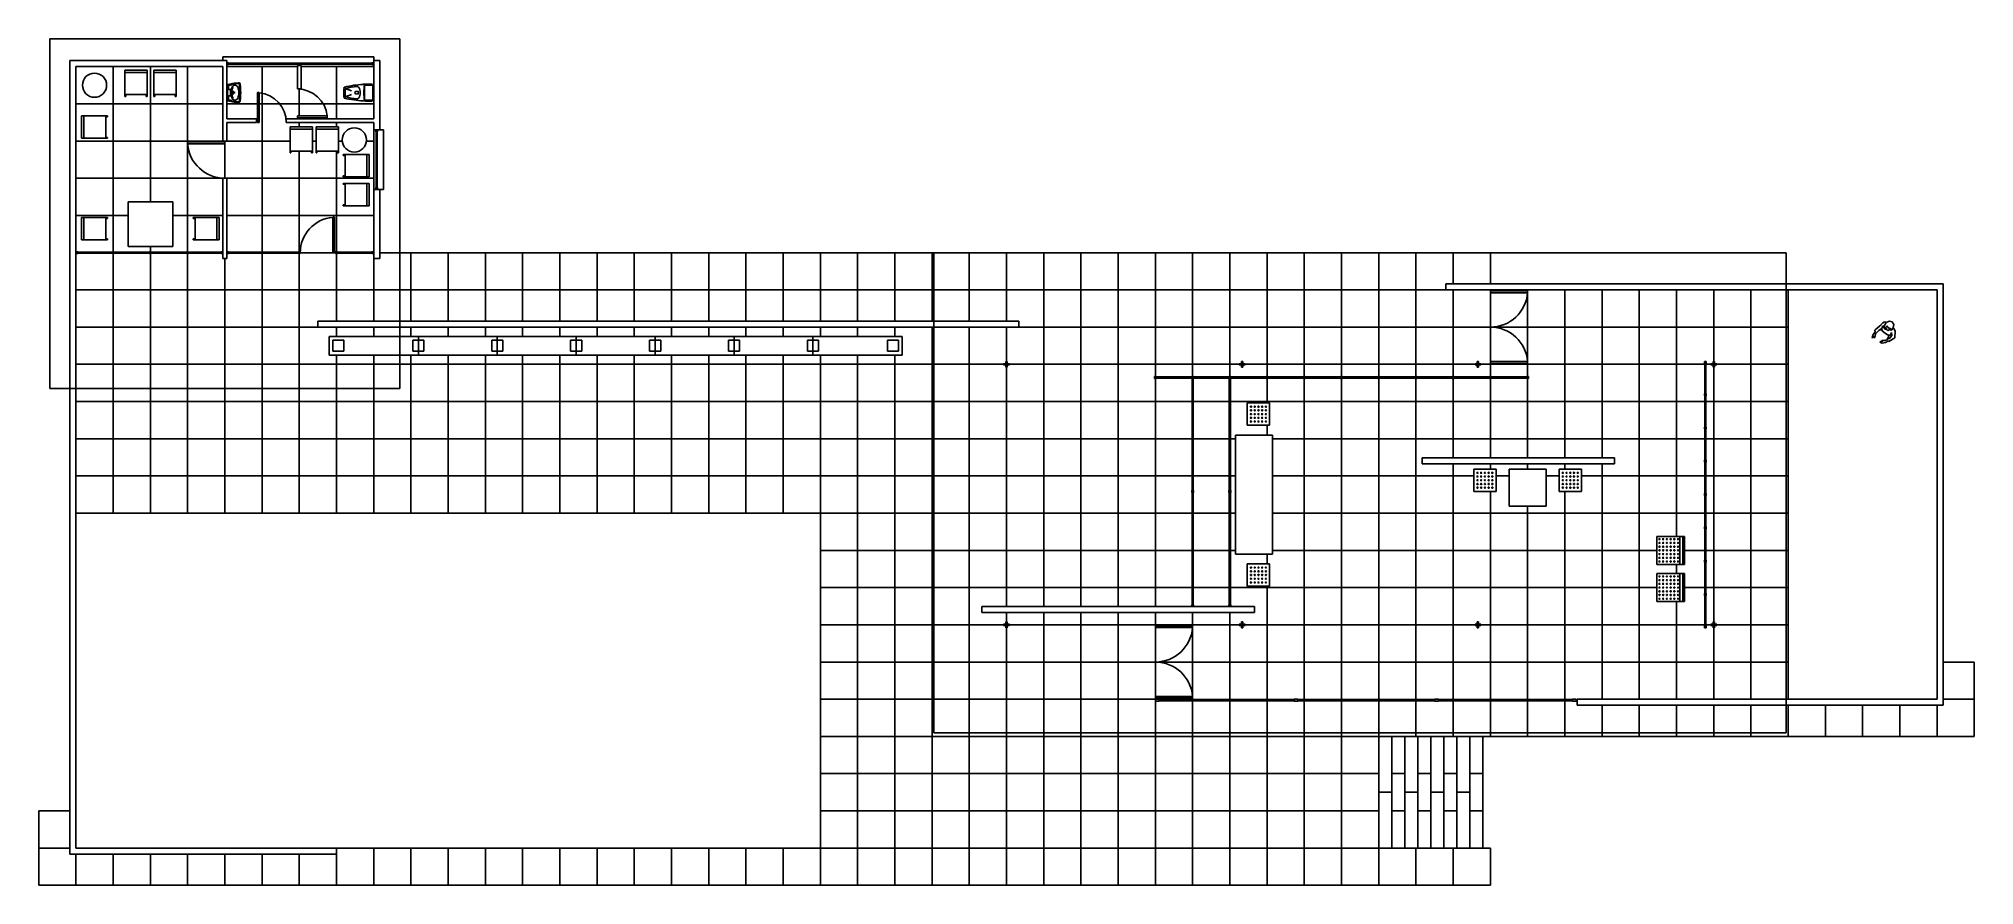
# Model space of a CAD drawing. Header units: metres. Extents: x -0.8 to 51.2, y -0.8 to 21.9.
import ezdxf

# ---------------------------------------------------------------- set-up
doc = ezdxf.new("R2010")
doc.units = ezdxf.units.M
for name, color, linetype, true_color in [('Cancel', 30, 'Continuous', 0xff7f00), ('Columns', 9, 'Continuous', 0xc0c0c0), ('Crystal', 4, 'Continuous', 0x00ffff), ('Doors', 3, 'Continuous', 0x00ff00), ('Flooring', 1, 'Continuous', 0xff0000), ('Furniture', 2, 'Continuous', 0xffff00), ('Projection', 5, 'Continuous', 0x0000ff)]:
    doc.layers.add(name, color=color, linetype=linetype, true_color=true_color)
doc.layers.add('Walls', color=7, linetype='Continuous')

msp = doc.modelspace()

# ---------------------------------------------------------------- linework, layer by layer
at = {"layer": 'Cancel'}
for p, q in [((4.26, 21.265), (4.21, 21.265)), ((4.21, 21.215), (4.21, 21.265)), ((4.26, 21.215), (4.21, 21.215)), ((4.26, 21.215), (4.26, 21.265)), ((8.11, 21.265), (8.16, 21.265)), ((8.11, 21.215), (8.11, 21.265)), ((8.11, 21.215), (8.16, 21.215)), ((8.16, 21.215), (8.16, 21.265)), ((8.215, 19.46), (8.265, 19.46)), ((8.215, 19.41), (8.215, 19.46)), ((8.215, 19.41), (8.265, 19.41)), ((8.265, 19.41), (8.265, 19.46)), ((8.215, 17.91), (8.215, 17.86)), ((8.215, 17.91), (8.265, 17.91)), ((8.215, 17.86), (8.265, 17.86)), ((8.265, 17.91), (8.265, 17.86)), ((0.21, 16.185), (0.16, 16.185)), ((0.16, 16.135), (0.16, 16.185)), ((0.21, 16.135), (0.16, 16.135)), ((0.21, 16.135), (0.21, 16.185)), ((2.135, 16.135), (2.135, 16.185)), ((2.185, 16.185), (2.135, 16.185)), ((2.185, 16.135), (2.135, 16.135)), ((2.185, 16.135), (2.185, 16.185)), ((4.06, 16.135), (4.06, 16.185)), ((4.06, 16.185), (4.11, 16.185)), ((4.06, 16.135), (4.11, 16.135)), ((4.11, 16.135), (4.11, 16.185)), ((4.21, 16.135), (4.21, 16.185)), ((4.26, 16.185), (4.21, 16.185)), ((4.26, 16.135), (4.21, 16.135)), ((4.26, 16.135), (4.26, 16.185)), ((6.135, 16.135), (6.135, 16.185)), ((6.135, 16.185), (6.185, 16.185)), ((6.135, 16.135), (6.185, 16.135)), ((6.185, 16.135), (6.185, 16.185)), ((7.185, 16.185), (7.135, 16.185)), ((7.135, 16.135), (7.135, 16.185)), ((7.185, 16.135), (7.135, 16.135)), ((7.185, 16.135), (7.185, 16.185)), ((8.11, 16.135), (8.11, 16.185)), ((8.11, 16.185), (8.16, 16.185)), ((8.11, 16.135), (8.16, 16.135)), ((8.16, 16.135), (8.16, 16.185)), ((43.96, 13.24), (43.91, 13.24)), ((43.91, 13.19), (43.91, 13.24)), ((43.96, 13.19), (43.91, 13.19)), ((43.96, 13.19), (43.96, 13.24)), ((29.185, 12.83), (29.135, 12.83)), ((29.135, 12.78), (29.135, 12.83)), ((29.185, 12.78), (29.135, 12.78)), ((29.185, 12.78), (29.185, 12.83)), ((30.185, 12.83), (30.135, 12.83)), ((30.135, 12.78), (30.135, 12.83)), ((30.185, 12.78), (30.135, 12.78)), ((30.185, 12.78), (30.185, 12.83)), ((31.185, 12.83), (31.135, 12.83)), ((31.135, 12.78), (31.135, 12.83)), ((31.185, 12.78), (31.135, 12.78)), ((31.185, 12.78), (31.185, 12.83)), ((32.185, 12.83), (32.135, 12.83)), ((32.135, 12.78), (32.135, 12.83)), ((32.185, 12.78), (32.135, 12.78)), ((32.185, 12.78), (32.185, 12.83)), ((33.185, 12.83), (33.135, 12.83)), ((33.135, 12.78), (33.135, 12.83)), ((33.185, 12.78), (33.135, 12.78)), ((33.185, 12.78), (33.185, 12.83)), ((34.185, 12.83), (34.135, 12.83)), ((34.135, 12.78), (34.135, 12.83)), ((34.185, 12.78), (34.135, 12.78)), ((34.185, 12.78), (34.185, 12.83)), ((35.185, 12.83), (35.135, 12.83)), ((35.135, 12.78), (35.135, 12.83)), ((35.185, 12.78), (35.135, 12.78)), ((35.185, 12.78), (35.185, 12.83)), ((36.185, 12.83), (36.135, 12.83)), ((36.135, 12.78), (36.135, 12.83)), ((36.185, 12.78), (36.135, 12.78)), ((36.185, 12.78), (36.185, 12.83)), ((37.185, 12.83), (37.135, 12.83)), ((37.135, 12.78), (37.135, 12.83)), ((37.185, 12.78), (37.135, 12.78)), ((37.185, 12.78), (37.185, 12.83)), ((38.185, 12.83), (38.135, 12.83)), ((38.135, 12.78), (38.135, 12.83)), ((38.185, 12.78), (38.135, 12.78)), ((38.185, 12.78), (38.185, 12.83)), ((39.185, 12.83), (39.135, 12.83)), ((39.135, 12.78), (39.135, 12.83)), ((39.185, 12.78), (39.135, 12.78)), ((39.185, 12.78), (39.185, 12.83)), ((43.91, 12.32), (43.91, 12.37)), ((43.96, 12.37), (43.91, 12.37)), ((43.96, 12.32), (43.91, 12.32)), ((43.96, 12.32), (43.96, 12.37)), ((43.96, 11.475), (43.91, 11.475)), ((43.91, 11.425), (43.91, 11.475)), ((43.96, 11.425), (43.96, 11.475)), ((43.96, 11.425), (43.91, 11.425)), ((43.96, 10.58), (43.91, 10.58)), ((43.91, 10.53), (43.91, 10.58)), ((43.96, 10.53), (43.91, 10.53)), ((43.96, 10.53), (43.96, 10.58)), ((30.135, 9.715), (30.135, 9.765)), ((30.185, 9.765), (30.135, 9.765)), ((30.185, 9.715), (30.135, 9.715)), ((30.185, 9.715), (30.185, 9.765)), ((31.135, 9.715), (31.135, 9.765)), ((31.185, 9.765), (31.135, 9.765)), ((31.185, 9.715), (31.135, 9.715)), ((31.185, 9.715), (31.185, 9.765)), ((43.96, 9.685), (43.91, 9.685)), ((43.91, 9.635), (43.91, 9.685)), ((43.96, 9.635), (43.91, 9.635)), ((43.96, 9.635), (43.96, 9.685)), ((43.96, 8.79), (43.91, 8.79)), ((43.91, 8.74), (43.91, 8.79)), ((43.96, 8.74), (43.91, 8.74)), ((43.96, 8.74), (43.96, 8.79)), ((43.96, 7.895), (43.91, 7.895)), ((43.91, 7.845), (43.91, 7.895)), ((43.96, 7.845), (43.91, 7.845)), ((43.96, 7.845), (43.96, 7.895)), ((43.91, 6.95), (43.91, 7)), ((43.96, 7), (43.91, 7)), ((43.96, 6.95), (43.91, 6.95)), ((43.96, 6.95), (43.96, 7)), ((30.185, 6.7), (30.135, 6.7)), ((30.135, 6.65), (30.135, 6.7)), ((30.185, 6.65), (30.135, 6.65)), ((30.185, 6.65), (30.185, 6.7)), ((31.135, 6.65), (31.135, 6.7)), ((31.185, 6.7), (31.135, 6.7)), ((31.185, 6.65), (31.135, 6.65)), ((31.185, 6.65), (31.185, 6.7)), ((43.91, 6.08), (43.91, 6.13)), ((43.96, 6.13), (43.91, 6.13)), ((43.96, 6.08), (43.91, 6.08)), ((43.96, 6.08), (43.96, 6.13)), ((29.16, 4.11), (29.16, 4.16)), ((29.26, 4.16), (29.16, 4.16)), ((29.26, 4.11), (29.26, 4.16)), ((32.988, 4.16), (32.888, 4.16)), ((32.888, 4.11), (32.888, 4.16)), ((32.988, 4.11), (32.988, 4.16)), ((36.666, 4.11), (36.666, 4.16)), ((36.766, 4.16), (36.666, 4.16)), ((36.766, 4.11), (36.766, 4.16)), ((40.468, 4.16), (40.368, 4.16)), ((40.368, 4.11), (40.368, 4.16)), ((40.468, 4.11), (40.468, 4.16)), ((29.26, 4.11), (29.16, 4.11)), ((32.988, 4.11), (32.888, 4.11)), ((36.766, 4.11), (36.666, 4.11)), ((40.468, 4.11), (40.368, 4.11))]:
    msp.add_line(p, q, dxfattribs=at)
at = {"layer": 'Columns'}
for p, q in [((25.08, 13.177), (25.143, 13.177)), ((25.08, 13.142), (25.08, 13.177)), ((25.143, 13.142), (25.08, 13.142)), ((25.143, 13.177), (25.143, 13.24)), ((25.143, 13.24), (25.178, 13.24)), ((25.143, 13.08), (25.143, 13.142)), ((25.178, 13.08), (25.143, 13.08)), ((25.178, 13.24), (25.178, 13.177)), ((25.178, 13.177), (25.24, 13.177)), ((25.178, 13.142), (25.178, 13.08)), ((25.24, 13.142), (25.178, 13.142)), ((25.24, 13.177), (25.24, 13.142)), ((31.413, 13.142), (31.413, 13.177)), ((31.413, 13.177), (31.476, 13.177)), ((31.476, 13.142), (31.413, 13.142)), ((31.476, 13.24), (31.511, 13.24)), ((31.476, 13.177), (31.476, 13.24)), ((31.476, 13.08), (31.476, 13.142)), ((31.511, 13.08), (31.476, 13.08)), ((31.511, 13.24), (31.511, 13.177)), ((31.511, 13.177), (31.573, 13.177)), ((31.573, 13.142), (31.511, 13.142)), ((31.511, 13.142), (31.511, 13.08)), ((31.573, 13.177), (31.573, 13.142)), ((37.747, 13.142), (37.747, 13.177)), ((37.747, 13.177), (37.809, 13.177)), ((37.809, 13.142), (37.747, 13.142)), ((37.809, 13.24), (37.844, 13.24)), ((37.809, 13.177), (37.809, 13.24)), ((37.809, 13.08), (37.809, 13.142)), ((37.844, 13.08), (37.809, 13.08)), ((37.844, 13.24), (37.844, 13.177)), ((37.844, 13.177), (37.907, 13.177)), ((37.907, 13.142), (37.844, 13.142)), ((37.844, 13.142), (37.844, 13.08)), ((37.907, 13.177), (37.907, 13.142)), ((44.08, 13.142), (44.08, 13.177)), ((44.08, 13.177), (44.143, 13.177)), ((44.143, 13.142), (44.08, 13.142)), ((44.143, 13.24), (44.178, 13.24)), ((44.143, 13.177), (44.143, 13.24)), ((44.143, 13.08), (44.143, 13.142)), ((44.178, 13.08), (44.143, 13.08)), ((44.178, 13.24), (44.178, 13.177)), ((44.178, 13.177), (44.24, 13.177)), ((44.24, 13.142), (44.178, 13.142)), ((44.178, 13.142), (44.178, 13.08)), ((44.24, 13.177), (44.24, 13.142)), ((25.143, 6.24), (25.178, 6.24)), ((25.143, 6.177), (25.143, 6.24)), ((25.178, 6.24), (25.178, 6.177)), ((44.143, 6.177), (44.143, 6.24)), ((44.143, 6.24), (44.178, 6.24)), ((44.178, 6.24), (44.178, 6.177)), ((25.08, 6.177), (25.143, 6.177)), ((25.08, 6.142), (25.08, 6.177)), ((25.143, 6.142), (25.08, 6.142)), ((25.143, 6.08), (25.143, 6.142)), ((25.178, 6.08), (25.143, 6.08)), ((25.178, 6.177), (25.24, 6.177)), ((25.24, 6.142), (25.178, 6.142)), ((25.178, 6.142), (25.178, 6.08)), ((25.24, 6.177), (25.24, 6.142)), ((31.413, 6.177), (31.476, 6.177)), ((31.413, 6.142), (31.413, 6.177)), ((31.476, 6.142), (31.413, 6.142)), ((31.476, 6.177), (31.476, 6.24)), ((31.476, 6.24), (31.511, 6.24)), ((31.476, 6.08), (31.476, 6.142)), ((31.511, 6.08), (31.476, 6.08)), ((31.511, 6.24), (31.511, 6.177)), ((31.511, 6.177), (31.573, 6.177)), ((31.511, 6.142), (31.511, 6.08)), ((31.573, 6.142), (31.511, 6.142)), ((31.573, 6.177), (31.573, 6.142)), ((37.747, 6.177), (37.809, 6.177)), ((37.747, 6.142), (37.747, 6.177)), ((37.809, 6.142), (37.747, 6.142)), ((37.809, 6.177), (37.809, 6.24)), ((37.809, 6.24), (37.844, 6.24)), ((37.809, 6.08), (37.809, 6.142)), ((37.844, 6.08), (37.809, 6.08)), ((37.844, 6.24), (37.844, 6.177)), ((37.844, 6.177), (37.907, 6.177)), ((37.907, 6.142), (37.844, 6.142)), ((37.844, 6.142), (37.844, 6.08)), ((37.907, 6.177), (37.907, 6.142)), ((44.08, 6.177), (44.143, 6.177)), ((44.08, 6.142), (44.08, 6.177)), ((44.143, 6.142), (44.08, 6.142)), ((44.143, 6.08), (44.143, 6.142)), ((44.178, 6.08), (44.143, 6.08)), ((44.178, 6.177), (44.24, 6.177)), ((44.178, 6.142), (44.178, 6.08)), ((44.24, 6.142), (44.178, 6.142)), ((44.24, 6.177), (44.24, 6.142))]:
    msp.add_line(p, q, dxfattribs=at)
at = {"layer": 'Crystal'}
for p, q in [((4.26, 21.255), (8.11, 21.255)), ((4.26, 21.225), (8.11, 21.225)), ((8.225, 17.91), (8.225, 19.41)), ((8.255, 17.91), (8.255, 19.41)), ((0.21, 16.175), (2.135, 16.175)), ((0.21, 16.145), (2.135, 16.145)), ((4.06, 16.175), (2.185, 16.175)), ((4.06, 16.145), (2.185, 16.145)), ((4.26, 16.175), (6.135, 16.175)), ((4.26, 16.145), (6.135, 16.145)), ((8.11, 16.175), (7.185, 16.175)), ((8.11, 16.145), (7.185, 16.145)), ((43.92, 13.19), (43.92, 12.37)), ((43.95, 13.19), (43.95, 12.37)), ((29.185, 12.82), (30.135, 12.82)), ((29.185, 12.79), (30.135, 12.79)), ((30.145, 12.78), (30.145, 9.765)), ((30.175, 12.78), (30.175, 9.765)), ((30.185, 12.82), (31.135, 12.82)), ((30.185, 12.79), (31.135, 12.79)), ((31.145, 12.78), (31.145, 9.765)), ((31.175, 12.78), (31.175, 9.765)), ((31.185, 12.82), (32.135, 12.82)), ((31.185, 12.79), (32.135, 12.79)), ((32.185, 12.82), (33.135, 12.82)), ((32.185, 12.79), (33.135, 12.79)), ((33.185, 12.82), (34.135, 12.82)), ((33.185, 12.79), (34.135, 12.79)), ((34.185, 12.82), (35.135, 12.82)), ((34.185, 12.79), (35.135, 12.79)), ((35.185, 12.82), (36.135, 12.82)), ((35.185, 12.79), (36.135, 12.79)), ((36.185, 12.82), (37.135, 12.82)), ((36.185, 12.79), (37.135, 12.79)), ((37.185, 12.82), (38.135, 12.82)), ((37.185, 12.79), (38.135, 12.79)), ((38.185, 12.82), (39.135, 12.82)), ((38.185, 12.79), (39.135, 12.79)), ((43.92, 11.475), (43.92, 12.32)), ((43.95, 11.475), (43.95, 12.32)), ((43.92, 10.58), (43.92, 11.425)), ((43.95, 10.58), (43.95, 11.425)), ((43.92, 9.685), (43.92, 10.53)), ((43.95, 9.685), (43.95, 10.53)), ((30.145, 9.715), (30.145, 6.7)), ((30.175, 9.715), (30.175, 6.7)), ((31.145, 9.715), (31.145, 6.7)), ((31.175, 9.715), (31.175, 6.7)), ((43.92, 8.79), (43.92, 9.635)), ((43.95, 8.79), (43.95, 9.635)), ((43.92, 7.895), (43.92, 8.74)), ((43.95, 7.895), (43.95, 8.74)), ((43.92, 7), (43.92, 7.845)), ((43.95, 7), (43.95, 7.845)), ((43.92, 6.13), (43.92, 6.95)), ((43.95, 6.13), (43.95, 6.95)), ((29.16, 4.16), (29.16, 4.11)), ((29.26, 4.15), (32.888, 4.15)), ((29.26, 4.12), (32.888, 4.12)), ((32.988, 4.15), (36.666, 4.15)), ((32.988, 4.12), (36.666, 4.12)), ((36.766, 4.15), (40.368, 4.15)), ((36.766, 4.12), (40.368, 4.12))]:
    msp.add_line(p, q, dxfattribs=at)
at = {"layer": 'Doors'}
for p, q in [((5.035, 19.66), (5.035, 20.46)), ((5.085, 20.46), (5.035, 20.46)), ((5.085, 19.66), (5.085, 20.46)), ((6.91, 19.835), (6.11, 19.835)), ((6.11, 19.785), (6.11, 19.835)), ((6.91, 19.785), (6.11, 19.785)), ((6.91, 19.835), (6.91, 19.785)), ((5.035, 19.66), (5.085, 19.66)), ((3.16, 19.136), (4.16, 19.136)), ((3.16, 19.086), (3.16, 19.136)), ((3.16, 19.086), (4.16, 19.086)), ((4.16, 19.086), (4.16, 19.136)), ((7.06, 17.11), (7.06, 16.16)), ((7.11, 17.11), (7.06, 17.11)), ((7.11, 17.11), (7.11, 16.16)), ((7.06, 16.16), (7.11, 16.16)), ((38.16, 15.135), (39.16, 15.135)), ((38.16, 15.135), (38.16, 15.085)), ((38.16, 15.085), (39.16, 15.085)), ((39.16, 15.085), (39.16, 15.135)), ((48.491, 14.078), (48.623, 14.191)), ((48.494, 14.03), (48.491, 14.078)), ((48.596, 14.067), (48.527, 13.993)), ((48.684, 14.13), (48.596, 14.067)), ((48.623, 14.191), (48.646, 14.21)), ((48.689, 14.074), (48.627, 14.085)), ((48.646, 14.21), (48.649, 14.219)), ((48.649, 14.219), (48.701, 14.277)), ((48.698, 14.047), (48.67, 14.12)), ((48.693, 14.191), (48.684, 14.13)), ((48.709, 14.144), (48.693, 14.191)), ((48.698, 14.047), (48.803, 13.967)), ((48.701, 14.277), (48.747, 14.299)), ((48.744, 14.199), (48.709, 14.144)), ((48.736, 14.145), (48.744, 14.199)), ((48.756, 14.106), (48.736, 14.145)), ((48.744, 14.199), (48.766, 14.24)), ((48.747, 14.299), (48.806, 14.283)), ((48.771, 14.106), (48.756, 14.106)), ((48.766, 14.24), (48.794, 14.277)), ((48.769, 14.137), (48.767, 14.118)), ((48.767, 14.118), (48.771, 14.106)), ((48.787, 14.159), (48.769, 14.137)), ((48.792, 14.12), (48.78, 14.152)), ((48.802, 14.174), (48.787, 14.159)), ((48.806, 14.094), (48.792, 14.12)), ((48.823, 14.193), (48.802, 14.174)), ((48.806, 14.283), (48.812, 14.296)), ((48.822, 14.076), (48.806, 14.094)), ((48.812, 14.296), (48.885, 14.32)), ((48.838, 14.073), (48.822, 14.076)), ((48.828, 14.186), (48.823, 14.193)), ((48.841, 14.15), (48.828, 14.186)), ((48.857, 14.077), (48.838, 14.073)), ((48.869, 14.127), (48.841, 14.15)), ((48.874, 14.09), (48.857, 14.077)), ((48.895, 14.121), (48.869, 14.127)), ((48.902, 14.103), (48.874, 14.09)), ((48.885, 14.32), (48.953, 14.302)), ((48.908, 14.134), (48.895, 14.121)), ((48.91, 14.1), (48.908, 14.134)), ((48.909, 14.08), (48.91, 14.1)), ((48.921, 14.074), (48.909, 14.08)), ((48.949, 14.091), (48.921, 14.074)), ((48.982, 14.143), (48.949, 14.091)), ((48.953, 14.302), (48.996, 14.234)), ((48.996, 14.234), (48.981, 14.151)), ((48.981, 14.151), (48.99, 14.13)), ((48.99, 14.13), (49.031, 14.064)), ((49.031, 14.064), (49.021, 13.871)), ((48.413, 13.877), (48.446, 13.962)), ((48.427, 13.865), (48.413, 13.877)), ((48.48, 13.912), (48.427, 13.865)), ((48.446, 13.962), (48.494, 14.03)), ((48.474, 13.876), (48.48, 13.912)), ((48.486, 13.882), (48.474, 13.876)), ((48.518, 14.006), (48.486, 13.882)), ((48.527, 13.993), (48.518, 14.006)), ((48.619, 13.755), (48.638, 13.769)), ((48.689, 13.725), (48.619, 13.755)), ((48.638, 13.769), (48.701, 13.779)), ((48.674, 13.795), (48.673, 13.804)), ((48.673, 13.804), (48.744, 13.796)), ((48.701, 13.779), (48.674, 13.795)), ((48.772, 13.745), (48.689, 13.725)), ((48.744, 13.796), (48.807, 13.819)), ((48.833, 13.782), (48.772, 13.745)), ((48.803, 13.967), (48.872, 13.934)), ((48.889, 13.862), (48.812, 13.828)), ((48.812, 13.828), (48.827, 13.801)), ((48.851, 13.889), (48.827, 13.845)), ((48.866, 13.772), (48.833, 13.782)), ((48.852, 13.934), (48.851, 13.889)), ((49.021, 13.871), (48.866, 13.772)), ((48.872, 13.934), (48.916, 13.964)), ((48.944, 13.93), (48.889, 13.862)), ((48.916, 13.964), (48.938, 14.016)), ((48.938, 14.016), (48.944, 13.93)), ((38.16, 13.235), (39.16, 13.235)), ((38.16, 13.185), (38.16, 13.235)), ((38.16, 13.185), (39.16, 13.185)), ((39.16, 13.235), (39.16, 13.185)), ((29.16, 6.135), (30.16, 6.135)), ((29.16, 6.135), (29.16, 6.085)), ((29.16, 6.085), (30.16, 6.085)), ((30.16, 6.085), (30.16, 6.135)), ((29.16, 4.235), (30.16, 4.235)), ((29.16, 4.185), (29.16, 4.235)), ((29.16, 4.185), (30.16, 4.185)), ((30.16, 4.235), (30.16, 4.185))]:
    msp.add_line(p, q, dxfattribs=at)
for centre, radius, start, end in [((5.003, 19.657), 0.807, 0.2101, 84.1588), ((6.107, 19.753), 0.807, 5.8412, 89.7899), ((4.162, 19.167), 1.006, 184.5923, 269.87), ((7.141, 16.157), 0.956, 94.8516, 179.855), ((38.158, 15.166), 1.006, 270.13, 355.4077), ((38.158, 13.154), 1.006, 4.5923, 89.87), ((29.158, 6.166), 1.006, 270.13, 355.4077), ((29.158, 4.154), 1.006, 4.5923, 89.87)]:
    msp.add_arc(centre, radius, start, end, dxfattribs=at)
at = {"layer": 'Flooring'}
for p, q in [((1.16, 16.175), (1.16, 21.16)), ((2.16, 17.523), (2.16, 21.16)), ((3.16, 16.175), (3.16, 21.16)), ((4.21, 21.16), (6.11, 21.16)), ((5.16, 9.16), (5.16, 21.16)), ((6.21, 21.16), (8.16, 21.16)), ((7.16, 19.76), (7.16, 21.16)), ((6.16, 20.56), (6.16, 19.835)), ((4.11, 20.16), (0.16, 20.16)), ((5.035, 20.16), (4.21, 20.16)), ((8.16, 20.16), (5.085, 20.16)), ((6.16, 19.785), (6.16, 19.76)), ((6.16, 19.539), (6.16, 19.66)), ((7.16, 19.539), (7.16, 19.66)), ((8.16, 19.46), (8.16, 17.86)), ((4.11, 19.16), (0.16, 19.16)), ((4.16, 19.16), (4.16, 18.16)), ((5.912, 19.16), (4.21, 19.16)), ((6.16, 16.185), (6.16, 18.889)), ((6.611, 19.16), (6.512, 19.16)), ((7.16, 16.185), (7.16, 18.889)), ((7.315, 19.16), (7.211, 19.16)), ((8.16, 19.16), (7.962, 19.16)), ((4.11, 18.16), (0.16, 18.16)), ((8.16, 18.16), (4.21, 18.16)), ((4.11, 17.16), (2.76, 17.16)), ((8.16, 17.16), (4.21, 17.16)), ((1.56, 17.16), (0.16, 17.16)), ((1.16, 9.16), (1.16, 16.145)), ((2.16, 16.185), (2.16, 16.323)), ((2.16, 9.16), (2.16, 16.135)), ((3.16, 9.16), (3.16, 16.145)), ((6.16, 9.16), (6.16, 16.135)), ((7.135, 16.16), (6.185, 16.16)), ((7.16, 14.32), (7.16, 16.135)), ((38.16, 16.16), (8.32, 16.16)), ((9.16, 14.32), (9.16, 16.16)), ((10.16, 14.32), (10.16, 16.16)), ((11.16, 14.32), (11.16, 16.16)), ((12.16, 14.32), (12.16, 16.16)), ((13.16, 14.32), (13.16, 16.16)), ((14.16, 14.32), (14.16, 16.16)), ((15.16, 14.32), (15.16, 16.16)), ((16.16, 14.32), (16.16, 16.16)), ((17.16, 14.32), (17.16, 16.16)), ((18.16, 14.32), (18.16, 16.16)), ((19.16, 14.32), (19.16, 16.16)), ((20.16, 14.32), (20.16, 16.16)), ((21.16, 14.32), (21.16, 16.16)), ((22.16, 14.32), (22.16, 16.16)), ((23.16, 14.32), (23.16, 16.16)), ((24.16, 14.32), (24.16, 16.16)), ((25.16, 14.32), (25.16, 16.16)), ((26.16, 6.65), (26.16, 16.16)), ((27.16, 6.65), (27.16, 16.16)), ((28.16, 6.65), (28.16, 16.16)), ((29.16, 12.83), (29.16, 16.16)), ((30.16, 12.83), (30.16, 16.16)), ((31.16, 12.83), (31.16, 16.16)), ((32.16, 12.83), (32.16, 16.16)), ((33.16, 12.83), (33.16, 16.16)), ((34.16, 12.83), (34.16, 16.16)), ((35.16, 12.83), (35.16, 16.16)), ((36.16, 12.83), (36.16, 16.16)), ((37.16, 15.32), (37.16, 16.16)), ((38.16, 15.32), (38.16, 16.16)), ((4.16, 9.16), (4.16, 16)), ((8.16, 14.32), (8.16, 16)), ((36.96, 15.16), (0.16, 15.16)), ((37.16, 12.83), (37.16, 15.16)), ((38.16, 12.83), (38.16, 15.16)), ((39.16, 12.83), (39.16, 15.16)), ((40.16, 10.65), (40.16, 15.16)), ((41.16, 10.65), (41.16, 15.16)), ((42.16, 4.16), (42.16, 15.16)), ((43.16, 8.535), (43.16, 15.16)), ((44.16, 4.16), (44.16, 15.16)), ((45.16, 4.16), (45.16, 15.16)), ((46.16, 4.16), (46.16, 15.16)), ((6.66, 14.16), (0.16, 14.16)), ((7.16, 13.91), (7.16, 14.16)), ((8.16, 13.91), (8.16, 14.16)), ((9.16, 13.91), (9.16, 14.16)), ((10.16, 13.91), (10.16, 14.16)), ((11.16, 13.91), (11.16, 14.16)), ((12.16, 13.91), (12.16, 14.16)), ((13.16, 13.91), (13.16, 14.16)), ((14.16, 13.91), (14.16, 14.16)), ((15.16, 13.91), (15.16, 14.16)), ((16.16, 13.91), (16.16, 14.16)), ((17.16, 13.91), (17.16, 14.16)), ((18.16, 13.91), (18.16, 14.16)), ((19.16, 13.91), (19.16, 14.16)), ((20.16, 13.91), (20.16, 14.16)), ((21.16, 13.91), (21.16, 14.16)), ((22.16, 13.91), (22.16, 14.16)), ((23.16, -0.84), (23.16, 14.16)), ((24.16, -0.84), (24.16, 14.16)), ((25.16, 6.65), (25.16, 14.16)), ((25.49, 14.16), (46.16, 14.16)), ((0.16, 13.16), (43.92, 13.16)), ((7.16, 9.16), (7.16, 13.41)), ((8.16, 9.16), (8.16, 13.41)), ((9.16, 9.16), (9.16, 13.41)), ((10.16, 9.16), (10.16, 13.41)), ((11.16, 9.16), (11.16, 13.41)), ((12.16, 9.16), (12.16, 13.41)), ((13.16, 9.16), (13.16, 13.41)), ((14.16, 9.16), (14.16, 13.41)), ((15.16, 9.16), (15.16, 13.41)), ((16.16, 9.16), (16.16, 13.41)), ((17.16, 9.16), (17.16, 13.41)), ((18.16, 9.16), (18.16, 13.41)), ((19.16, 9.16), (19.16, 13.41)), ((20.16, -0.84), (20.16, 13.41)), ((21.16, -0.84), (21.16, 13.41)), ((22.16, -0.84), (22.16, 13.41)), ((43.95, 13.16), (46.16, 13.16)), ((29.16, 6.65), (29.16, 12.78)), ((32.16, 12.122), (32.16, 12.78)), ((33.16, 4.16), (33.16, 12.78)), ((34.16, 4.16), (34.16, 12.78)), ((35.16, 4.16), (35.16, 12.78)), ((36.16, 4.16), (36.16, 12.78)), ((37.16, 10.65), (37.16, 12.78)), ((38.16, 10.65), (38.16, 12.78)), ((39.16, 10.65), (39.16, 12.78)), ((0.16, 12.16), (30.145, 12.16)), ((30.175, 12.16), (31.145, 12.16)), ((31.175, 12.16), (43.92, 12.16)), ((43.95, 12.16), (46.16, 12.16)), ((32.16, 11.26), (32.16, 11.522)), ((0.16, 11.16), (30.145, 11.16)), ((30.175, 11.16), (31.145, 11.16)), ((31.175, 11.16), (31.309, 11.16)), ((32.309, 11.16), (43.92, 11.16)), ((43.95, 11.16), (46.16, 11.16)), ((37.16, 4.16), (37.16, 10.49)), ((38.16, 10.345), (38.16, 10.49)), ((39.16, 10.345), (39.16, 10.49)), ((40.16, 10.345), (40.16, 10.49)), ((41.16, 4.16), (41.16, 10.49)), ((0.16, 10.16), (30.145, 10.16)), ((30.175, 10.16), (31.145, 10.16)), ((31.175, 10.16), (31.309, 10.16)), ((32.309, 10.16), (37.713, 10.16)), ((38.313, 10.16), (38.66, 10.16)), ((39.66, 10.16), (40.007, 10.16)), ((40.607, 10.16), (43.92, 10.16)), ((43.95, 10.16), (46.16, 10.16)), ((38.16, 4.16), (38.16, 9.745)), ((40.16, 4.16), (40.16, 9.745)), ((0.16, 9.16), (30.145, 9.16)), ((30.175, 9.16), (31.145, 9.16)), ((31.175, 9.16), (31.309, 9.16)), ((32.309, 9.16), (43.92, 9.16)), ((39.16, 4.16), (39.16, 9.345)), ((43.95, 9.16), (46.16, 9.16)), ((20.16, 8.16), (30.145, 8.16)), ((30.175, 8.16), (31.145, 8.16)), ((31.175, 8.16), (31.309, 8.16)), ((32.16, 7.798), (32.16, 8.06)), ((32.309, 8.16), (42.627, 8.16)), ((43.377, 8.16), (43.92, 8.16)), ((43.95, 8.16), (46.16, 8.16)), ((43.16, 7.535), (43.16, 7.785)), ((20.16, 7.16), (30.145, 7.16)), ((30.175, 7.16), (31.145, 7.16)), ((31.175, 7.16), (42.627, 7.16)), ((32.16, 4.16), (32.16, 7.198)), ((43.16, 4.16), (43.16, 6.785)), ((43.377, 7.16), (43.92, 7.16)), ((43.95, 7.16), (46.16, 7.16)), ((25.16, -0.84), (25.16, 6.49)), ((26.16, -0.84), (26.16, 6.49)), ((27.16, -0.84), (27.16, 6.49)), ((28.16, -0.84), (28.16, 6.49)), ((29.16, 4.16), (29.16, 6.49)), ((30.16, 4.16), (30.16, 6.49)), ((31.16, 4.16), (31.16, 6.49)), ((20.16, 6.16), (43.92, 6.16)), ((43.95, 6.16), (46.16, 6.16)), ((20.16, 5.16), (46.16, 5.16)), ((50.32, 5.16), (51.16, 5.16)), ((51.16, 5.16), (51.16, 3.16)), ((29.16, 4.16), (20.16, 4.16)), ((50.32, 4.16), (51.16, 4.16)), ((29.16, 4.11), (29.16, -0.84)), ((30.16, -0.84), (30.16, 4.11)), ((31.16, -0.84), (31.16, 4.11)), ((32.16, -0.84), (32.16, 4.11)), ((33.16, -0.84), (33.16, 4.11)), ((34.16, -0.84), (34.16, 4.11)), ((35.16, -0.84), (35.16, 4.11)), ((36.16, 3.16), (36.16, 4.11)), ((37.16, 3.16), (37.16, 4.11)), ((38.16, 3.16), (38.16, 4.11)), ((39.16, 3.16), (39.16, 4.11)), ((40.16, 3.16), (40.16, 4.11)), ((41.16, 4), (41.16, 3.16)), ((42.16, 4), (42.16, 3.16)), ((43.16, 4), (43.16, 3.16)), ((44.16, 4), (44.16, 3.16)), ((45.16, 4), (45.16, 3.16)), ((46.16, 4), (46.16, 3.16)), ((47.16, 4), (47.16, 3.16)), ((48.16, 4), (48.16, 3.16)), ((49.16, 4), (49.16, 3.16)), ((50.16, 4), (50.16, 3.16)), ((51.16, 3.16), (20.16, 3.16)), ((35.51, 0.16), (35.51, 3.16)), ((35.86, 0.16), (35.86, 3.16)), ((36.21, 0.16), (36.21, 3.16)), ((36.56, 0.16), (36.56, 3.16)), ((36.91, 0.16), (36.91, 3.16)), ((37.26, 0.16), (37.26, 3.16)), ((37.61, 0.16), (37.61, 3.16)), ((37.96, 0.16), (37.96, 3.16)), ((35.16, 2.16), (20.16, 2.16)), ((35.86, 2.16), (35.51, 2.16)), ((36.56, 2.16), (36.21, 2.16)), ((37.26, 2.16), (36.91, 2.16)), ((37.96, 2.16), (37.61, 2.16)), ((35.51, 1.66), (35.16, 1.66)), ((36.21, 1.66), (35.86, 1.66)), ((36.91, 1.66), (36.56, 1.66)), ((37.61, 1.66), (37.26, 1.66)), ((-0.84, -0.84), (-0.84, 1.16)), ((-0.84, 1.16), (0, 1.16)), ((35.16, 1.16), (20.16, 1.16)), ((35.86, 1.16), (35.51, 1.16)), ((36.56, 1.16), (36.21, 1.16)), ((37.26, 1.16), (36.91, 1.16)), ((37.96, 1.16), (37.61, 1.16)), ((0, 0.16), (-0.84, 0.16)), ((0.16, 0), (0.16, -0.84)), ((1.16, 0), (1.16, -0.84)), ((2.16, 0), (2.16, -0.84)), ((3.16, 0), (3.16, -0.84)), ((4.16, 0), (4.16, -0.84)), ((5.16, 0), (5.16, -0.84)), ((6.16, 0), (6.16, -0.84)), ((7.16, 0.16), (38.16, 0.16)), ((7.16, 0.16), (7.16, -0.84)), ((8.16, 0.16), (8.16, -0.84)), ((9.16, 0.16), (9.16, -0.84)), ((10.16, 0.16), (10.16, -0.84)), ((11.16, 0.16), (11.16, -0.84)), ((12.16, 0.16), (12.16, -0.84)), ((13.16, 0.16), (13.16, -0.84)), ((14.16, 0.16), (14.16, -0.84)), ((15.16, 0.16), (15.16, -0.84)), ((16.16, 0.16), (16.16, -0.84)), ((17.16, 0.16), (17.16, -0.84)), ((18.16, 0.16), (18.16, -0.84)), ((19.16, 0.16), (19.16, -0.84)), ((36.16, 0.16), (36.16, -0.84)), ((37.16, 0.16), (37.16, -0.84)), ((38.16, 0.16), (38.16, -0.84)), ((38.16, -0.84), (-0.84, -0.84))]:
    msp.add_line(p, q, dxfattribs=at)
at = {"layer": 'Furniture'}
for p, q in [((1.476, 21.06), (2.076, 21.06)), ((1.476, 20.36), (1.476, 21.06)), ((1.476, 20.998), (2.076, 20.998)), ((2.076, 21.06), (2.076, 20.36)), ((2.252, 21.06), (2.852, 21.06)), ((2.252, 20.36), (2.252, 21.06)), ((2.252, 20.998), (2.852, 20.998)), ((2.852, 21.06), (2.852, 20.36)), ((2.076, 20.41), (1.476, 20.41)), ((1.501, 20.36), (1.476, 20.36)), ((1.501, 20.36), (1.501, 20.41)), ((2.051, 20.41), (2.051, 20.36)), ((2.076, 20.36), (2.051, 20.36)), ((2.852, 20.41), (2.252, 20.41)), ((2.277, 20.36), (2.252, 20.36)), ((2.277, 20.36), (2.277, 20.41)), ((2.827, 20.41), (2.827, 20.36)), ((2.852, 20.36), (2.827, 20.36)), ((4.235, 20.677), (4.235, 20.46)), ((4.235, 20.243), (4.235, 20.46)), ((4.41, 20.716), (4.238, 20.68)), ((4.415, 20.697), (4.239, 20.66)), ((4.259, 20.636), (4.259, 20.561)), ((4.259, 20.284), (4.259, 20.359)), ((4.356, 20.669), (4.269, 20.649)), ((4.272, 20.548), (4.302, 20.548)), ((4.272, 20.372), (4.302, 20.372)), ((4.373, 20.46), (4.333, 20.46)), ((4.386, 20.46), (4.381, 20.46)), ((4.383, 20.511), (4.383, 20.47)), ((4.383, 20.462), (4.383, 20.458)), ((4.383, 20.45), (4.383, 20.409)), ((4.434, 20.46), (4.394, 20.46)), ((4.527, 20.727), (4.41, 20.716)), ((4.518, 20.706), (4.412, 20.696)), ((7.355, 20.46), (7.355, 20.576)), ((7.355, 20.46), (7.355, 20.344)), ((7.395, 20.565), (7.395, 20.46)), ((7.395, 20.355), (7.395, 20.46)), ((7.397, 20.571), (7.562, 20.509)), ((7.397, 20.349), (7.562, 20.411)), ((7.742, 20.499), (7.683, 20.489)), ((7.742, 20.421), (7.683, 20.431)), ((7.742, 20.499), (7.742, 20.46)), ((7.742, 20.421), (7.742, 20.46)), ((7.912, 20.636), (7.912, 20.46)), ((7.912, 20.284), (7.912, 20.46)), ((7.931, 20.656), (8.135, 20.66)), ((8.135, 20.657), (8.135, 20.46)), ((8.135, 20.263), (8.135, 20.46)), ((1.01, 19.833), (0.31, 19.833)), ((0.31, 19.833), (0.31, 19.233)), ((0.372, 19.833), (0.372, 19.233)), ((0.96, 19.233), (0.96, 19.833)), ((1.01, 19.808), (0.96, 19.808)), ((1.01, 19.808), (1.01, 19.833)), ((4.41, 20.204), (4.238, 20.24)), ((4.415, 20.223), (4.239, 20.26)), ((4.356, 20.251), (4.269, 20.271)), ((4.527, 20.193), (4.41, 20.204)), ((4.518, 20.214), (4.412, 20.224)), ((7.931, 20.264), (8.135, 20.26)), ((0.96, 19.258), (1.01, 19.258)), ((1.01, 19.233), (1.01, 19.258)), ((6.512, 19.539), (5.912, 19.539)), ((5.912, 19.539), (5.912, 18.839)), ((6.512, 19.476), (5.912, 19.476)), ((6.512, 18.839), (6.512, 19.539)), ((7.211, 19.539), (6.611, 19.539)), ((6.611, 19.539), (6.611, 18.839)), ((7.211, 19.476), (6.611, 19.476)), ((7.211, 18.839), (7.211, 19.539)), ((0.31, 19.233), (1.01, 19.233)), ((5.912, 18.889), (6.512, 18.889)), ((5.912, 18.839), (5.937, 18.839)), ((5.937, 18.889), (5.937, 18.839)), ((6.487, 18.839), (6.487, 18.889)), ((6.487, 18.839), (6.512, 18.839)), ((6.611, 18.889), (7.211, 18.889)), ((6.611, 18.839), (6.636, 18.839)), ((6.636, 18.889), (6.636, 18.839)), ((7.186, 18.839), (7.186, 18.889)), ((7.186, 18.839), (7.211, 18.839)), ((7.339, 18.798), (8.039, 18.798)), ((7.339, 18.773), (7.339, 18.798)), ((7.339, 18.773), (7.389, 18.773)), ((7.389, 18.198), (7.389, 18.798)), ((7.976, 18.798), (7.976, 18.198)), ((8.039, 18.798), (8.039, 18.198)), ((7.389, 18.223), (7.339, 18.223)), ((7.339, 18.198), (7.339, 18.223)), ((8.039, 18.198), (7.339, 18.198)), ((7.339, 17.997), (7.339, 18.022)), ((7.339, 18.022), (8.039, 18.022)), ((7.339, 17.997), (7.389, 17.997)), ((7.389, 17.422), (7.389, 18.022)), ((7.976, 18.022), (7.976, 17.422)), ((8.039, 18.022), (8.039, 17.422)), ((1.56, 17.523), (1.56, 16.323)), ((2.76, 17.523), (1.56, 17.523)), ((2.76, 16.323), (2.76, 17.523)), ((7.339, 17.422), (7.339, 17.447)), ((7.389, 17.447), (7.339, 17.447)), ((8.039, 17.422), (7.339, 17.422)), ((0.31, 17.103), (0.31, 16.503)), ((1.01, 17.103), (0.31, 17.103)), ((0.372, 17.103), (0.372, 16.503)), ((0.96, 16.503), (0.96, 17.103)), ((1.01, 17.078), (0.96, 17.078)), ((1.01, 17.078), (1.01, 17.103)), ((3.31, 17.078), (3.31, 17.103)), ((3.31, 17.103), (4.01, 17.103)), ((3.31, 17.078), (3.36, 17.078)), ((3.36, 16.503), (3.36, 17.103)), ((3.947, 17.103), (3.947, 16.503)), ((4.01, 17.103), (4.01, 16.503)), ((0.31, 16.503), (1.01, 16.503)), ((0.96, 16.528), (1.01, 16.528)), ((1.01, 16.503), (1.01, 16.528)), ((1.56, 16.323), (2.76, 16.323)), ((3.31, 16.503), (3.31, 16.528)), ((3.36, 16.528), (3.31, 16.528)), ((4.01, 16.503), (3.31, 16.503)), ((22.36, 13.91), (6.96, 13.91)), ((6.96, 13.41), (6.96, 13.91)), ((7.06, 13.51), (7.06, 13.81)), ((7.36, 13.81), (7.06, 13.81)), ((7.36, 13.51), (7.36, 13.81)), ((9.21, 13.51), (9.21, 13.81)), ((9.51, 13.81), (9.21, 13.81)), ((9.36, 13.41), (9.36, 13.91)), ((9.51, 13.51), (9.51, 13.81)), ((11.33, 13.51), (11.33, 13.81)), ((11.63, 13.81), (11.33, 13.81)), ((11.48, 13.41), (11.48, 13.91)), ((11.63, 13.51), (11.63, 13.81)), ((13.45, 13.51), (13.45, 13.81)), ((13.75, 13.81), (13.45, 13.81)), ((13.6, 13.41), (13.6, 13.91)), ((13.75, 13.51), (13.75, 13.81)), ((15.57, 13.51), (15.57, 13.81)), ((15.87, 13.81), (15.57, 13.81)), ((15.72, 13.41), (15.72, 13.91)), ((15.87, 13.51), (15.87, 13.81)), ((17.69, 13.51), (17.69, 13.81)), ((17.99, 13.81), (17.69, 13.81)), ((17.84, 13.41), (17.84, 13.91)), ((17.99, 13.51), (17.99, 13.81)), ((19.81, 13.51), (19.81, 13.81)), ((20.11, 13.81), (19.81, 13.81)), ((19.96, 13.41), (19.96, 13.91)), ((20.11, 13.51), (20.11, 13.81)), ((21.96, 13.81), (22.26, 13.81)), ((21.96, 13.51), (21.96, 13.81)), ((22.26, 13.51), (22.26, 13.81)), ((22.36, 13.41), (22.36, 13.91)), ((6.96, 13.41), (22.36, 13.41)), ((7.06, 13.51), (7.36, 13.51)), ((9.21, 13.51), (9.51, 13.51)), ((11.33, 13.51), (11.63, 13.51)), ((13.45, 13.51), (13.75, 13.51)), ((15.57, 13.51), (15.87, 13.51)), ((17.69, 13.51), (17.99, 13.51)), ((19.81, 13.51), (20.11, 13.51)), ((22.26, 13.51), (21.96, 13.51)), ((31.629, 12.122), (32.229, 12.122)), ((31.629, 11.522), (31.629, 12.122)), ((32.229, 12.122), (32.229, 11.522)), ((32.229, 11.522), (31.629, 11.522)), ((31.309, 11.26), (32.309, 11.26)), ((31.309, 8.06), (31.309, 11.26)), ((32.309, 11.26), (32.309, 8.06)), ((37.713, 9.745), (37.713, 10.345)), ((37.713, 10.345), (38.313, 10.345)), ((38.313, 10.345), (38.313, 9.745)), ((38.66, 10.345), (39.66, 10.345)), ((38.66, 9.345), (38.66, 10.345)), ((39.66, 10.345), (39.66, 9.345)), ((40.607, 10.345), (40.007, 10.345)), ((40.007, 10.345), (40.007, 9.745)), ((40.607, 9.745), (40.607, 10.345)), ((38.313, 9.745), (37.713, 9.745)), ((40.007, 9.745), (40.607, 9.745)), ((39.66, 9.345), (38.66, 9.345)), ((42.627, 7.785), (42.627, 8.535)), ((42.627, 8.535), (43.377, 8.535)), ((43.252, 8.535), (43.252, 7.785)), ((43.327, 8.535), (43.327, 7.785)), ((43.377, 8.535), (43.377, 7.785)), ((32.309, 8.06), (31.309, 8.06)), ((31.629, 7.798), (31.629, 7.198)), ((32.229, 7.798), (31.629, 7.798)), ((32.229, 7.198), (32.229, 7.798)), ((43.377, 7.785), (42.627, 7.785)), ((42.627, 7.535), (43.377, 7.535)), ((42.627, 6.785), (42.627, 7.535)), ((43.252, 7.535), (43.252, 6.785)), ((43.327, 7.535), (43.327, 6.785)), ((43.377, 7.535), (43.377, 6.785)), ((31.629, 7.198), (32.229, 7.198)), ((43.377, 6.785), (42.627, 6.785))]:
    msp.add_line(p, q, dxfattribs=at)
for centre, radius in [((0.66, 20.66), 0.325), ((4.383, 20.46), 0.0236), ((4.383, 20.46), 0.0101), ((7.639, 19.189), 0.325), ((31.729, 12.022), 0.015), ((31.829, 12.022), 0.015), ((31.929, 12.022), 0.015), ((32.029, 12.022), 0.015), ((32.129, 12.022), 0.015), ((31.729, 11.922), 0.015), ((31.729, 11.822), 0.015), ((31.729, 11.722), 0.015), ((31.729, 11.622), 0.015), ((31.829, 11.922), 0.015), ((31.829, 11.822), 0.015), ((31.829, 11.722), 0.015), ((31.829, 11.622), 0.015), ((31.929, 11.922), 0.015), ((31.929, 11.822), 0.015), ((31.929, 11.722), 0.015), ((31.929, 11.622), 0.015), ((32.029, 11.922), 0.015), ((32.029, 11.822), 0.015), ((32.029, 11.722), 0.015), ((32.029, 11.622), 0.015), ((32.129, 11.922), 0.015), ((32.129, 11.822), 0.015), ((32.129, 11.722), 0.015), ((32.129, 11.622), 0.015), ((37.813, 10.245), 0.015), ((37.813, 10.145), 0.015), ((37.813, 10.045), 0.015), ((37.813, 9.945), 0.015), ((37.913, 10.245), 0.015), ((37.913, 10.145), 0.015), ((37.913, 10.045), 0.015), ((37.913, 9.945), 0.015), ((38.013, 10.245), 0.015), ((38.013, 10.145), 0.015), ((38.013, 10.045), 0.015), ((38.013, 9.945), 0.015), ((38.113, 10.245), 0.015), ((38.113, 10.145), 0.015), ((38.113, 10.045), 0.015), ((38.113, 9.945), 0.015), ((38.213, 10.245), 0.015), ((38.213, 10.145), 0.015), ((38.213, 10.045), 0.015), ((38.213, 9.945), 0.015), ((40.107, 10.245), 0.015), ((40.107, 10.145), 0.015), ((40.107, 10.045), 0.015), ((40.107, 9.945), 0.015), ((40.207, 10.245), 0.015), ((40.207, 10.145), 0.015), ((40.207, 10.045), 0.015), ((40.207, 9.945), 0.015), ((40.307, 10.245), 0.015), ((40.307, 10.145), 0.015), ((40.307, 10.045), 0.015), ((40.307, 9.945), 0.015), ((40.407, 10.245), 0.015), ((40.407, 10.145), 0.015), ((40.407, 10.045), 0.015), ((40.407, 9.945), 0.015), ((40.507, 10.245), 0.015), ((40.507, 10.145), 0.015), ((40.507, 10.045), 0.015), ((40.507, 9.945), 0.015), ((37.813, 9.845), 0.015), ((37.913, 9.845), 0.015), ((38.013, 9.845), 0.015), ((38.113, 9.845), 0.015), ((38.213, 9.845), 0.015), ((40.107, 9.845), 0.015), ((40.207, 9.845), 0.015), ((40.307, 9.845), 0.015), ((40.407, 9.845), 0.015), ((40.507, 9.845), 0.015), ((42.702, 8.46), 0.015), ((42.702, 8.36), 0.015), ((42.802, 8.46), 0.015), ((42.802, 8.36), 0.015), ((42.902, 8.46), 0.015), ((42.902, 8.36), 0.015), ((43.002, 8.46), 0.015), ((43.002, 8.36), 0.015), ((43.102, 8.46), 0.015), ((43.102, 8.36), 0.015), ((43.202, 8.46), 0.015), ((43.202, 8.36), 0.015), ((42.702, 8.26), 0.015), ((42.702, 8.16), 0.015), ((42.702, 8.06), 0.015), ((42.702, 7.96), 0.015), ((42.702, 7.86), 0.015), ((42.802, 8.26), 0.015), ((42.802, 8.16), 0.015), ((42.802, 8.06), 0.015), ((42.802, 7.96), 0.015), ((42.802, 7.86), 0.015), ((42.902, 8.26), 0.015), ((42.902, 8.16), 0.015), ((42.902, 8.06), 0.015), ((42.902, 7.96), 0.015), ((42.902, 7.86), 0.015), ((43.002, 8.26), 0.015), ((43.002, 8.16), 0.015), ((43.002, 8.06), 0.015), ((43.002, 7.96), 0.015), ((43.002, 7.86), 0.015), ((43.102, 8.26), 0.015), ((43.102, 8.16), 0.015), ((43.102, 8.06), 0.015), ((43.102, 7.96), 0.015), ((43.102, 7.86), 0.015), ((43.202, 8.26), 0.015), ((43.202, 8.16), 0.015), ((43.202, 8.06), 0.015), ((43.202, 7.96), 0.015), ((43.202, 7.86), 0.015), ((31.729, 7.698), 0.015), ((31.729, 7.598), 0.015), ((31.729, 7.498), 0.015), ((31.729, 7.398), 0.015), ((31.729, 7.298), 0.015), ((31.829, 7.698), 0.015), ((31.829, 7.598), 0.015), ((31.829, 7.498), 0.015), ((31.829, 7.398), 0.015), ((31.829, 7.298), 0.015), ((31.929, 7.698), 0.015), ((31.929, 7.598), 0.015), ((31.929, 7.498), 0.015), ((31.929, 7.398), 0.015), ((31.929, 7.298), 0.015), ((32.029, 7.698), 0.015), ((32.029, 7.598), 0.015), ((32.029, 7.498), 0.015), ((32.029, 7.398), 0.015), ((32.029, 7.298), 0.015), ((32.129, 7.698), 0.015), ((32.129, 7.598), 0.015), ((32.129, 7.498), 0.015), ((32.129, 7.398), 0.015), ((32.129, 7.298), 0.015), ((42.702, 7.46), 0.015), ((42.702, 7.36), 0.015), ((42.802, 7.46), 0.015), ((42.802, 7.36), 0.015), ((42.902, 7.46), 0.015), ((42.902, 7.36), 0.015), ((43.002, 7.46), 0.015), ((43.002, 7.36), 0.015), ((43.102, 7.46), 0.015), ((43.102, 7.36), 0.015), ((43.202, 7.46), 0.015), ((43.202, 7.36), 0.015), ((42.702, 7.26), 0.015), ((42.702, 7.16), 0.015), ((42.702, 7.06), 0.015), ((42.702, 6.96), 0.015), ((42.702, 6.86), 0.015), ((42.802, 7.26), 0.015), ((42.802, 7.16), 0.015), ((42.802, 7.06), 0.015), ((42.802, 6.96), 0.015), ((42.802, 6.86), 0.015), ((42.902, 7.26), 0.015), ((42.902, 7.16), 0.015), ((42.902, 7.06), 0.015), ((42.902, 6.96), 0.015), ((42.902, 6.86), 0.015), ((43.002, 7.26), 0.015), ((43.002, 7.16), 0.015), ((43.002, 7.06), 0.015), ((43.002, 6.96), 0.015), ((43.002, 6.86), 0.015), ((43.102, 7.26), 0.015), ((43.102, 7.16), 0.015), ((43.102, 7.06), 0.015), ((43.102, 6.96), 0.015), ((43.102, 6.86), 0.015), ((43.202, 7.26), 0.015), ((43.202, 7.16), 0.015), ((43.202, 7.06), 0.015), ((43.202, 6.96), 0.015), ((43.202, 6.86), 0.015)]:
    msp.add_circle(centre, radius, dxfattribs=at)
for centre, radius, start, end in [((4.238, 20.677), 0.00337, 101.9442, 180), ((4.272, 20.636), 0.0135, 102.9946, 180), ((4.272, 20.561), 0.0135, 180, 270), ((4.272, 20.359), 0.0135, 90, 180), ((4.272, 20.284), 0.0135, 180, 257.0054), ((4.302, 20.534), 0.0135, 350.1342, 90), ((4.302, 20.386), 0.0135, 270, 9.8658), ((4.68, 20.46), 0.372, 168.8447, 191.1553), ((4.723, 20.46), 0.399, 167.962, 180), ((4.723, 20.46), 0.399, 180, 192.038), ((4.579, 20.491), 0.251, 152.7592, 167.962), ((4.579, 20.429), 0.251, 192.038, 207.2408), ((4.723, 20.46), 0.378, 167.962, 180), ((4.723, 20.46), 0.378, 180, 192.038), ((4.579, 20.491), 0.23, 152.7592, 167.962), ((4.579, 20.429), 0.23, 192.038, 207.2408), ((4.487, 20.538), 0.148, 128.8189, 152.7592), ((4.487, 20.382), 0.148, 207.2408, 231.1811), ((4.487, 20.538), 0.128, 146.3747, 152.7592), ((4.487, 20.382), 0.128, 207.2408, 216.4137), ((4.431, 20.608), 0.0576, 90, 128.8189), ((4.431, 20.608), 0.0576, 51.1811, 90), ((4.374, 20.538), 0.148, 27.2408, 51.1811), ((4.374, 20.382), 0.148, 308.8189, 332.7592), ((4.283, 20.491), 0.251, 12.038, 27.2408), ((4.283, 20.429), 0.251, 332.7592, 347.962), ((4.518, 20.672), 0.0339, 353.349, 89.3465), ((4.525, 20.68), 0.0467, 355.1524, 87.5432), ((4.138, 20.46), 0.399, 0, 12.038), ((4.138, 20.46), 0.399, 347.962, 0), ((3.078, 20.461), 1.488, 0, 7.9713), ((3.078, 20.459), 1.488, 352.0287, 0), ((3.008, 20.46), 1.578, 0, 7.8658), ((3.008, 20.46), 1.578, 352.1342, 0), ((7.395, 20.574), 0.0402, 115.2731, 175.9525), ((7.395, 20.346), 0.0402, 184.0475, 244.7269), ((8.053, 17.735), 2.953, 93.388, 103.2181), ((8.053, 23.185), 2.953, 256.7819, 266.612), ((7.405, 20.565), 0.01, 101.7993, 180), ((7.405, 20.355), 0.01, 180, 258.2007), ((8.217, 16.678), 3.981, 97.3568, 101.7993), ((8.217, 24.242), 3.981, 258.2007, 262.6432), ((7.683, 20.46), 0.0291, 90, 180), ((7.683, 20.46), 0.0291, 180, 270), ((7.714, 20.576), 0.05, 35.8252, 97.3568), ((7.714, 20.344), 0.05, 262.6432, 324.1748), ((7.574, 20.476), 0.222, 356.2142, 35.8252), ((7.574, 20.444), 0.222, 324.1748, 3.7858), ((8.047, 14.143), 6.543, 89.5167, 91.4708), ((9.395, 20.449), 1.501, 171.0275, 179.5851), ((9.395, 20.471), 1.501, 180.4149, 188.9725), ((7.932, 20.636), 0.02, 94.2682, 180), ((7.932, 20.284), 0.02, 180, 265.7318), ((8.101, 20.651), 0.0341, 9.8279, 89.2959), ((4.238, 20.243), 0.00337, 180, 258.0558), ((4.431, 20.312), 0.0576, 231.1811, 270), ((4.431, 20.312), 0.0576, 270, 308.8189), ((4.518, 20.248), 0.0339, 270.6535, 6.651), ((4.525, 20.24), 0.0467, 272.4568, 4.8476), ((8.047, 26.777), 6.543, 268.5292, 270.4833), ((8.101, 20.269), 0.0341, 270.7041, 350.1721)]:
    msp.add_arc(centre, radius, start, end, dxfattribs=at)
at = {"layer": 'Projection'}
for p, q in [((-0.54, 12.51), (-0.54, 21.91)), ((-0.54, 21.91), (8.86, 21.91)), ((8.86, 12.51), (8.86, 21.91)), ((46.11, 16.16), (23.21, 16.16)), ((23.21, 3.26), (23.21, 16.16)), ((46.11, 3.26), (46.11, 16.16)), ((8.86, 12.51), (-0.54, 12.51)), ((46.11, 3.26), (23.21, 3.26))]:
    msp.add_line(p, q, dxfattribs=at)
at = {"layer": 'Walls'}
for p, q in [((0, 0), (0, 21.32)), ((4.21, 21.32), (0, 21.32)), ((4.11, 21.32), (4.11, 21.42)), ((4.11, 21.42), (8.16, 21.42)), ((4.21, 19.76), (4.21, 21.32)), ((8.16, 21.42), (8.16, 21.32)), ((8.32, 21.32), (8.16, 21.32)), ((8.16, 19.76), (8.16, 21.32)), ((8.32, 19.46), (8.32, 21.32)), ((0.16, 0.16), (0.16, 21.16)), ((4.11, 21.16), (0.16, 21.16)), ((4.11, 19.16), (4.11, 21.16)), ((6.11, 20.56), (6.11, 21.19)), ((6.11, 21.19), (6.21, 21.19)), ((6.21, 20.56), (6.21, 21.19)), ((6.11, 20.56), (6.21, 20.56)), ((5.01, 19.76), (4.21, 19.76)), ((4.21, 19.16), (4.21, 19.66)), ((5.01, 19.66), (4.21, 19.66)), ((5.01, 19.66), (5.01, 19.76)), ((8.16, 19.76), (5.81, 19.76)), ((5.81, 19.66), (5.81, 19.76)), ((8.16, 19.66), (5.81, 19.66)), ((8.16, 19.46), (8.16, 19.66)), ((8.16, 19.46), (8.32, 19.46)), ((8.32, 19.46), (8.42, 19.46)), ((8.42, 19.46), (8.42, 17.86)), ((4.11, 19.16), (4.21, 19.16)), ((4.11, 16), (4.11, 18.16)), ((4.11, 18.16), (4.21, 18.16)), ((4.21, 16), (4.21, 18.16)), ((8.16, 16), (8.16, 17.86)), ((8.16, 17.86), (8.32, 17.86)), ((8.32, 16), (8.32, 17.86)), ((8.42, 17.86), (8.32, 17.86)), ((4.11, 16), (4.21, 16)), ((8.16, 16), (8.32, 16)), ((36.96, 15.32), (50.32, 15.32)), ((36.96, 15.16), (36.96, 15.32)), ((36.96, 15.16), (50.16, 15.16)), ((50.16, 4.16), (50.16, 15.16)), ((50.32, 4), (50.32, 15.32)), ((25.49, 14.32), (6.66, 14.32)), ((6.66, 14.16), (6.66, 14.32)), ((25.49, 14.16), (6.66, 14.16)), ((25.49, 14.32), (25.49, 14.16)), ((36.33, 10.65), (41.49, 10.65)), ((36.33, 10.65), (36.33, 10.49)), ((36.33, 10.49), (41.49, 10.49)), ((41.49, 10.65), (41.49, 10.49)), ((24.493, 6.65), (31.827, 6.65)), ((24.493, 6.65), (24.493, 6.49)), ((24.493, 6.49), (31.827, 6.49)), ((31.827, 6.65), (31.827, 6.49)), ((40.493, 4.16), (50.16, 4.16)), ((40.493, 4), (40.493, 4.16)), ((40.493, 4), (50.32, 4)), ((0, 0), (7.16, 0)), ((0.16, 0.16), (7.16, 0.16)), ((7.16, 0.16), (7.16, 0))]:
    msp.add_line(p, q, dxfattribs=at)

doc.saveas('drawing.dxf')
